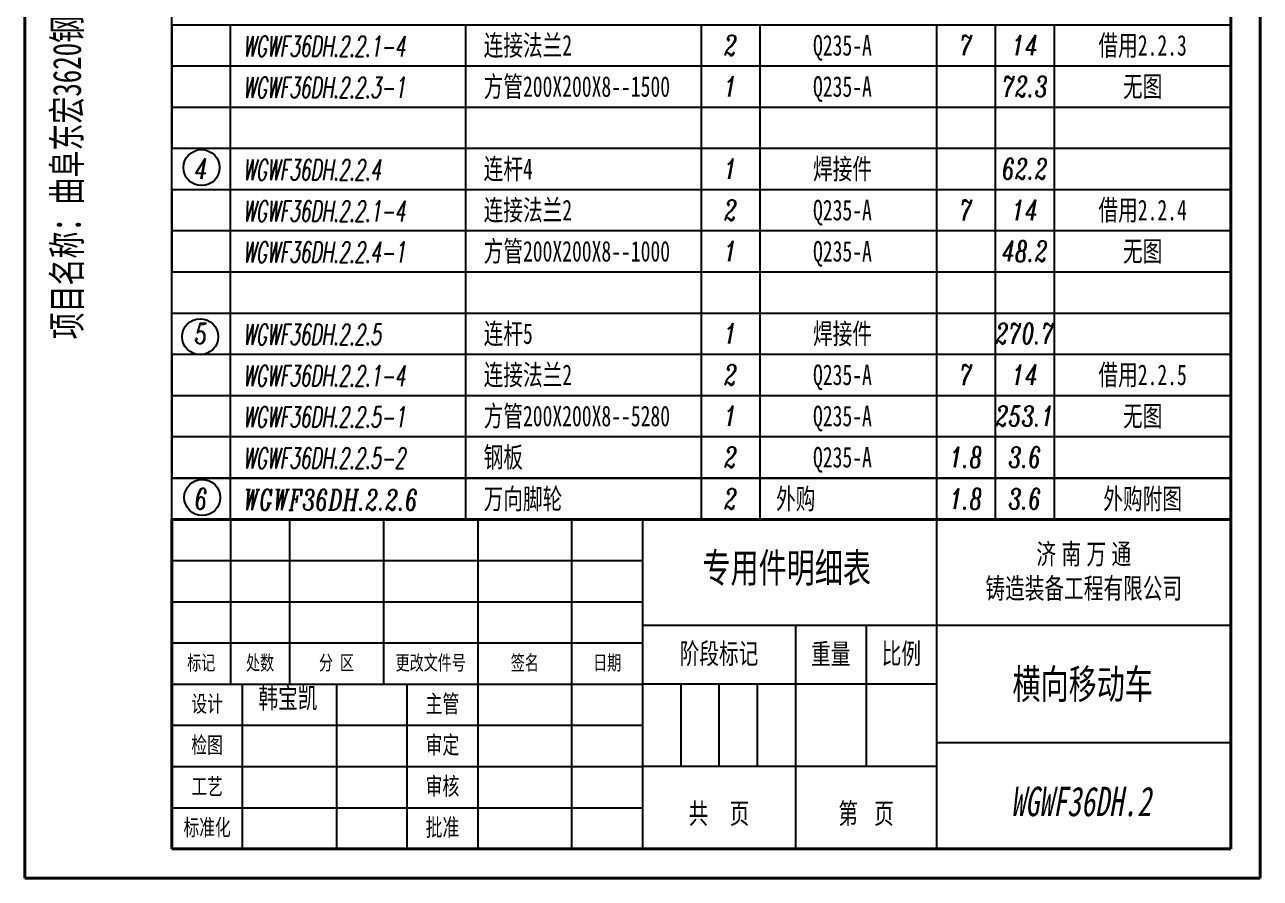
# Model space of a CAD drawing. Header units: millimetres. Extents: x 41246 to 169465, y -141938 to 36614.
# Drawn here: x 151200 to 156450, y -132359 to -128732 of the extents above; entities that cross this region are included whole.
import ezdxf
from ezdxf.enums import TextEntityAlignment as Align

# ---------------------------------------------------------------- set-up
doc = ezdxf.new("R2010")
doc.units = ezdxf.units.MM
doc.layers.add('$TD_AUDIT_GENERATED_(2C4)', color=7, linetype='Continuous', lineweight=40)
doc.layers.add('S', color=7, linetype='Continuous', lineweight=35)
for name, color, linetype in [('$TD_AUDIT_GENERATED_(2C5)', 4, 'Continuous'), ('$TD_AUDIT_GENERATED_(2C6)', 3, 'Continuous'), ('$TD_AUDIT_GENERATED_(800E)', 3, 'Continuous')]:
    doc.layers.add(name, color=color, linetype=linetype)
doc.styles.add('$TD_AUDIT_GENERATED_(2C7)', font='italic.shx', dxfattribs={"width": 0.7, "bigfont": 'AllInOneBig.shx'})
doc.styles.add('$TD_AUDIT_GENERATED_(2C8)', font='', dxfattribs={"width": 0.7})
doc.styles.get('$TD_AUDIT_GENERATED_(2C8)').set_extended_font_data('SimSun')

# ---------------------------------------------------------------- blocks, each defined once
blk = doc.blocks.new('$TD_AUDIT_GENERATED_(27F)')
at = {"layer": '$TD_AUDIT_GENERATED_(2C4)'}
for p, q in [((0, 56), (-180, 56)), ((-180, 56), (-180, 0))]:
    blk.add_line(p, q, dxfattribs=at)
at = {"layer": '$TD_AUDIT_GENERATED_(2C5)'}
for p, q in [((-170, 56), (-170, 28)), ((-160, 56), (-160, 28)), ((-144, 56), (-144, 28)), ((-128, 56), (-128, 0)), ((-112, 0), (-112, 56)), ((-100, 56), (-100, 0)), ((-50, 0), (-50, 56)), ((-180, 49), (-100, 49)), ((-180, 42), (-100, 42)), ((-100, 38), (-50, 38)), ((-74, 38), (-74, 0)), ((-62, 38), (-62, 14)), ((-50, 38), (0, 38)), ((-180, 35), (-100, 35)), ((-180, 28), (-100, 28)), ((-168, 0), (-168, 28)), ((-152, 28), (-152, 0)), ((-140, 0), (-140, 28)), ((-50, 28), (-100, 28)), ((-93.5, 28), (-93.5, 14)), ((-87, 28), (-87, 14)), ((-80.5, 28), (-80.5, 14)), ((-180, 21), (-100, 21)), ((0, 18), (-50, 18)), ((-180, 14), (-100, 14)), ((-50, 14), (-100, 14)), ((-50, 0), (-50, 9)), ((-180, 7), (-100, 7))]:
    blk.add_line(p, q, dxfattribs=at)
at = {"layer": '$TD_AUDIT_GENERATED_(2C5)', "attachment_point": 5, "style": '$TD_AUDIT_GENERATED_(2C8)'}
for s, insert, char_height, width in [('{\\f\uffbfﾬￌﾣﾤ_GB2312|b0|i0|c134|p49;济 南 万 通\\P铸造装备工程有限公司}', (-25, 47), 3.5, 50), ('{\\f\uffbfﾬￌﾣﾤ_GB2312|b0|i0|c134|p49;阶段标记}', (-87, 33), 3.5, 26), ('{\\f\uffbfﾬￌﾣﾤ_GB2312|b0|i0|c134|p49;重量}', (-68, 33), 3.5, 12), ('比例', (-56, 33), 3.5, 12), ('{\\f\uffbfﾬￌﾣﾤ_GB2312|b0|i0|c134|p49;标记}', (-175, 31.5), 2.5, 15), ('处数', (-165, 31.5), 2.5, 15), ('分 区', (-152, 31.5), 2.5, 15), ('{\\f\uffbfﾬￌﾣﾤ_GB2312|b0|i0|c134|p49;签名}', (-120, 31.5), 2.5, 15), ('{\\f\uffbfﾬￌﾣﾤ_GB2312|b0|i0|c134|p49;日期}', (-106, 31.5), 2.5, 15), ('{\\f\uffbfﾬￌﾣﾤ_GB2312|b0|i0|c134|p49;设计}', (-174, 24.5), 2.8, 10), ('{\\f\uffbfﾬￌﾣﾤ_GB2312|b0|i0|c134|p49;主管}', (-134, 24.5), 3, 10), ('{\\f\uffbfﾬￌﾣﾤ_GB2312|b0|i0|c134|p49;检图}', (-174, 17.5), 2.8, 10), ('{\\f\uffbfﾬￌﾣﾤ_GB2312|b0|i0|c134|p49;审定}', (-134, 17.5), 3, 10), ('{\\f\uffbfﾬￌﾣﾤ_GB2312|b0|i0|c134|p49;审核}', (-134, 10.5), 3, 10), ('{\\f\uffbfﾬￌﾣﾤ_GB2312|b0|i0|c134|p49;工艺}', (-174, 10.5), 2.8, 10), ('{\\f\uffbfﾬￌﾣﾤ_GB2312|b0|i0|c134|p49;共    页}', (-87, 5.82), 3.5, 26), ('{\\f\uffbfﾬￌﾣﾤ_GB2312|b0|i0|c134|p49;第   页}', (-62, 5.82), 3.5, 24), ('{\\fￋￎￌﾣﾤ|b0|i0|c134|p2;标准化}', (-174, 3.5), 2.8, 10), ('{\\f\uffbfﾬￌﾣﾤ_GB2312|b0|i0|c134|p49;批准}', (-134, 3.5), 3, 10)]:
    blk.add_mtext(s, dxfattribs=dict(at, insert=insert, char_height=char_height, width=width))
at = {"layer": '$TD_AUDIT_GENERATED_(2C5)', "insert": (-136, 31.5), "char_height": 2.5, "width": 15, "attachment_point": 5, "line_spacing_factor": 0.8, "style": '$TD_AUDIT_GENERATED_(2C8)'}
blk.add_mtext('{\\fￋￎￌﾣﾤ|b0|i0|c134|p2;更改文件号}', dxfattribs=at)
at = {"layer": '$TD_AUDIT_GENERATED_(2C5)', "style": '$TD_AUDIT_GENERATED_(2C8)', "width": 0.8, "flags": 8}
for tag, height, p in [('Q', 5, (-75.13, 47.19)), ('名称', 5, (-25.19, 28)), ('姓名', 3, (-159.93, 24.36)), ('DATA', 3, (-146.06, 24.09)), ('KG', 3.5, (-68.19, 21.34)), ('Y', 3.5, (-55.74, 20.78)), ('姓名', 3, (-159.93, 17.36)), ('DATA', 3, (-146.06, 17.09)), ('姓名', 3, (-119.93, 10.36)), ('DATA', 3, (-106.06, 10.09)), ('N', 7, (-25.47, 8.06)), ('Z', 3.5, (-87.28, 5.59)), ('X', 3.5, (-62.27, 5.8)), ('姓名', 3, (-119.93, 3.36)), ('DATA', 3, (-106.06, 3.09))]:
    blk.add_attdef(tag, text='', height=height, dxfattribs=at).set_placement(p, align=Align.MIDDLE_CENTER)
at = {"insert": (-165.27, 27.41), "char_height": 3.5, "width": 10.6759, "attachment_point": 1, "style": '$TD_AUDIT_GENERATED_(2C8)'}
blk.add_mtext('韩宝凯', dxfattribs=at)
blk = doc.blocks.new('$TD_AUDIT_GENERATED_(327E7)')
for p, q in [((0, 7), (180, 7)), ((0, 0), (0, 7)), ((10, 0), (10, 7)), ((50, 0), (50, 7)), ((90, 0), (90, 7)), ((100, 0), (100, 7)), ((130, 0), (130, 7)), ((140, 0), (140, 7)), ((150, 0), (150, 7)), ((180, 0), (180, 7)), ((0, 0), (180, 0))]:
    blk.add_line(p, q)
at = {"width": 0.7, "flags": 8}
for tag, style, p in [('1', '$TD_AUDIT_GENERATED_(2C7)', (5, 3.5)), ('4', '$TD_AUDIT_GENERATED_(2C7)', (95, 3.5)), ('6', '$TD_AUDIT_GENERATED_(2C7)', (135, 3.5)), ('7', '$TD_AUDIT_GENERATED_(2C7)', (145, 3.5)), ('8', '$TD_AUDIT_GENERATED_(2C8)', (165, 3.5))]:
    blk.add_attdef(tag, text='', height=3.5, dxfattribs=dict(at, style=style)).set_placement(p, align=Align.MIDDLE_CENTER)
at = {"color": 141, "flags": 8}
for tag, style, width, p in [('2', '$TD_AUDIT_GENERATED_(2C7)', 0.6, (13, 3.5)), ('3', '$TD_AUDIT_GENERATED_(2C8)', 0.7, (53, 3.5)), ('5', '$TD_AUDIT_GENERATED_(2C7)', 0.7, (103, 3.5))]:
    blk.add_attdef(tag, text='', height=3.5, dxfattribs=dict(at, style=style, width=width)).set_placement(p, align=Align.MIDDLE_LEFT)

msp = doc.modelspace()

# ---------------------------------------------------------------- linework, layer by layer
at = {"layer": '$TD_AUDIT_GENERATED_(2C4)'}
for p, q in [((151199.6, -124934.3), (151199.6, -132359.3)), ((156449.6, -124934.3), (156449.6, -132359.3)), ((156449.6, -124934.3), (156449.6, -132359.3)), ((156449.6, -124934.3), (156449.6, -132359.3)), ((156324.6, -125159.3), (156324.6, -132234.3)), ((156324.6, -132234.3), (151824.6, -132234.3)), ((156449.6, -132359.3), (151199.6, -132359.3))]:
    msp.add_line(p, q, dxfattribs=at)
at = {"layer": '$TD_AUDIT_GENERATED_(2C5)'}
for p, q in [((151824.6, -128734.3), (151824.6, -129259.3)), ((151824.6, -128734.3), (151824.6, -129259.3)), ((151824.6, -129434.3), (151824.6, -129784.3)), ((151824.6, -129434.3), (151824.6, -129784.3)), ((151824.5, -130134.3), (151824.5, -130659.3)), ((151824.5, -130134.3), (151824.5, -130659.3))]:
    msp.add_line(p, q, dxfattribs=at)
at = {"layer": '$TD_AUDIT_GENERATED_(2C6)'}
for p, q in [((151824.6, -130834.3), (151824.6, -125409.3)), ((156324.5, -130659.3), (156324.5, -130134.3))]:
    msp.add_line(p, q, dxfattribs=at)
at = {"layer": '$TD_AUDIT_GENERATED_(800E)'}
for centre in [(151951.2, -129339.7), (151944.8, -130058.1), (151954.1, -130741.5)]:
    msp.add_circle(centre, 76.6, dxfattribs=at)
at = {"layer": 'S'}
msp.add_line((156324.5, -128734.3), (156324.5, -129784.3), dxfattribs=at)

# ---------------------------------------------------------------- block references
at = {"layer": '$TD_AUDIT_GENERATED_(2C5)', "xscale": 25, "yscale": 25, "zscale": 25}
for p in [(151824.6, -129257.5), (151824.6, -129957.5), (151824.6, -130482.8), (151824.6, -130482.8), (151824.6, -130657.8), (151824.6, -130657.8), (151824.6, -130657.8), (151824.6, -130657.8), (151824.6, -130834.3)]:
    msp.add_blockref('$TD_AUDIT_GENERATED_(327E7)', p, dxfattribs=at)
at = {"layer": '$TD_AUDIT_GENERATED_(2C6)'}
ref = msp.add_blockref('$TD_AUDIT_GENERATED_(27F)', (156324.6, -132234.3), dxfattribs=dict(at, xscale=25, yscale=25, zscale=25))
ref.add_attrib('名称', '横向移动车', dxfattribs={"layer": '$TD_AUDIT_GENERATED_(2C5)', "height": 125, "style": '$TD_AUDIT_GENERATED_(2C8)', "oblique": 0.1745, "width": 0.7, "flags": 8}).set_placement((155694.7, -131534.3), align=Align.MIDDLE_CENTER)
ref.add_attrib('N', 'WGWF36DH.2', dxfattribs={"layer": '$TD_AUDIT_GENERATED_(2C5)', "height": 125, "style": '$TD_AUDIT_GENERATED_(2C8)', "oblique": 10, "width": 0.7, "flags": 8}).set_placement((155687.8, -132032.8), align=Align.MIDDLE_CENTER)
ref.add_attrib('材料', '专用件明细表', dxfattribs={"layer": '$TD_AUDIT_GENERATED_(2C5)', "height": 125, "style": '$TD_AUDIT_GENERATED_(2C8)', "oblique": 0.1745, "width": 0.7, "flags": 8}).set_placement((154437.2, -131040.2), align=Align.MIDDLE_CENTER)
at = {"layer": '$TD_AUDIT_GENERATED_(800E)'}
ref = msp.add_blockref('$TD_AUDIT_GENERATED_(327E7)', (151824.6, -128907.5), dxfattribs=dict(at, xscale=24.99987500061979, yscale=24.99987500061979, zscale=24.99987500061979))
ref.add_attrib('2', 'WGWF36DH.2.2.1-4', dxfattribs={"layer": '0', "color": 141, "height": 87.5, "style": '$TD_AUDIT_GENERATED_(2C7)', "width": 0.6, "flags": 8}).set_placement((152127.7, -128824.2), align=Align.MIDDLE_LEFT)
ref.add_attrib('3', '连接法兰2', dxfattribs={"layer": '0', "color": 141, "height": 87.5, "style": '$TD_AUDIT_GENERATED_(2C8)', "width": 0.7, "flags": 8}).set_placement((153149.6, -128820), align=Align.MIDDLE_LEFT)
ref.add_attrib('4', '2', dxfattribs={"layer": '0', "height": 87.5, "style": '$TD_AUDIT_GENERATED_(2C7)', "width": 0.7, "flags": 8}).set_placement((154199.6, -128820), align=Align.MIDDLE_CENTER)
ref.add_attrib('5', 'Q235-A', dxfattribs={"layer": '0', "color": 141, "height": 87.5, "style": '$TD_AUDIT_GENERATED_(2C8)', "width": 0.7, "flags": 8}).set_placement((154549.1, -128820), align=Align.MIDDLE_LEFT)
ref.add_attrib('6', '7', dxfattribs={"layer": '0', "height": 87.5, "style": '$TD_AUDIT_GENERATED_(2C7)', "width": 0.7, "flags": 8}).set_placement((155199.6, -128820), align=Align.MIDDLE_CENTER)
ref.add_attrib('7', '14', dxfattribs={"layer": '0', "height": 87.5, "style": '$TD_AUDIT_GENERATED_(2C7)', "width": 0.7, "flags": 8}).set_placement((155449.6, -128820), align=Align.MIDDLE_CENTER)
ref.add_attrib('8', '借用2.2.3', dxfattribs={"layer": '0', "height": 87.5, "style": '$TD_AUDIT_GENERATED_(2C8)', "width": 0.7, "flags": 8}).set_placement((155949.6, -128820), align=Align.MIDDLE_CENTER)
ref = msp.add_blockref('$TD_AUDIT_GENERATED_(327E7)', (151824.6, -129082.5), dxfattribs=dict(at, xscale=24.99987500061979, yscale=24.99987500061979, zscale=24.99987500061979))
ref.add_attrib('2', 'WGWF36DH.2.2.3-1', dxfattribs={"layer": '0', "color": 141, "height": 87.5, "style": '$TD_AUDIT_GENERATED_(2C7)', "width": 0.6, "flags": 8}).set_placement((152127.7, -128999.2), align=Align.MIDDLE_LEFT)
ref.add_attrib('3', '方管200X200X8--1500', dxfattribs={"layer": '0', "color": 141, "height": 87.5, "style": '$TD_AUDIT_GENERATED_(2C8)', "width": 0.7, "flags": 8}).set_placement((153149.6, -128995), align=Align.MIDDLE_LEFT)
ref.add_attrib('4', '1', dxfattribs={"layer": '0', "height": 87.5, "style": '$TD_AUDIT_GENERATED_(2C7)', "width": 0.7, "flags": 8}).set_placement((154199.6, -128995), align=Align.MIDDLE_CENTER)
ref.add_attrib('5', 'Q235-A', dxfattribs={"layer": '0', "color": 141, "height": 87.5, "style": '$TD_AUDIT_GENERATED_(2C8)', "width": 0.7, "flags": 8}).set_placement((154549.1, -128995), align=Align.MIDDLE_LEFT)
ref.add_attrib('7', '72.3', dxfattribs={"layer": '0', "height": 87.5, "style": '$TD_AUDIT_GENERATED_(2C7)', "width": 0.7, "flags": 8}).set_placement((155449.6, -128995), align=Align.MIDDLE_CENTER)
ref.add_attrib('8', '无图', dxfattribs={"layer": '0', "height": 87.5, "style": '$TD_AUDIT_GENERATED_(2C8)', "width": 0.7, "flags": 8}).set_placement((155949.6, -128995), align=Align.MIDDLE_CENTER)
ref = msp.add_blockref('$TD_AUDIT_GENERATED_(327E7)', (151824.6, -129432.5), dxfattribs=dict(at, xscale=24.99987500061979, yscale=24.99987500061979, zscale=24.99987500061979))
ref.add_attrib('1', '4', dxfattribs={"layer": '0', "height": 87.5, "style": '$TD_AUDIT_GENERATED_(2C7)', "width": 0.7, "flags": 8}).set_placement((151949.6, -129345), align=Align.MIDDLE_CENTER)
ref.add_attrib('2', 'WGWF36DH.2.2.4', dxfattribs={"layer": '0', "color": 141, "height": 87.5, "style": '$TD_AUDIT_GENERATED_(2C7)', "width": 0.6, "flags": 8}).set_placement((152127.7, -129349.2), align=Align.MIDDLE_LEFT)
ref.add_attrib('3', '连杆4', dxfattribs={"layer": '0', "color": 141, "height": 87.5, "style": '$TD_AUDIT_GENERATED_(2C8)', "width": 0.7, "flags": 8}).set_placement((153149.6, -129345), align=Align.MIDDLE_LEFT)
ref.add_attrib('4', '1', dxfattribs={"layer": '0', "height": 87.5, "style": '$TD_AUDIT_GENERATED_(2C7)', "width": 0.7, "flags": 8}).set_placement((154199.6, -129345), align=Align.MIDDLE_CENTER)
ref.add_attrib('5', '焊接件', dxfattribs={"layer": '0', "color": 141, "height": 87.5, "style": '$TD_AUDIT_GENERATED_(2C8)', "width": 0.7, "flags": 8}).set_placement((154549.1, -129345), align=Align.MIDDLE_LEFT)
ref.add_attrib('7', '62.2', dxfattribs={"layer": '0', "height": 87.5, "style": '$TD_AUDIT_GENERATED_(2C7)', "width": 0.7, "flags": 8}).set_placement((155449.6, -129345), align=Align.MIDDLE_CENTER)
ref = msp.add_blockref('$TD_AUDIT_GENERATED_(327E7)', (151824.6, -129607.5), dxfattribs=dict(at, xscale=24.99987500061979, yscale=24.99987500061979, zscale=24.99987500061979))
ref.add_attrib('2', 'WGWF36DH.2.2.1-4', dxfattribs={"layer": '0', "color": 141, "height": 87.5, "style": '$TD_AUDIT_GENERATED_(2C7)', "width": 0.6, "flags": 8}).set_placement((152127.7, -129524.2), align=Align.MIDDLE_LEFT)
ref.add_attrib('3', '连接法兰2', dxfattribs={"layer": '0', "color": 141, "height": 87.5, "style": '$TD_AUDIT_GENERATED_(2C8)', "width": 0.7, "flags": 8}).set_placement((153149.6, -129520), align=Align.MIDDLE_LEFT)
ref.add_attrib('4', '2', dxfattribs={"layer": '0', "height": 87.5, "style": '$TD_AUDIT_GENERATED_(2C7)', "width": 0.7, "flags": 8}).set_placement((154199.6, -129520), align=Align.MIDDLE_CENTER)
ref.add_attrib('5', 'Q235-A', dxfattribs={"layer": '0', "color": 141, "height": 87.5, "style": '$TD_AUDIT_GENERATED_(2C8)', "width": 0.7, "flags": 8}).set_placement((154549.1, -129520), align=Align.MIDDLE_LEFT)
ref.add_attrib('6', '7', dxfattribs={"layer": '0', "height": 87.5, "style": '$TD_AUDIT_GENERATED_(2C7)', "width": 0.7, "flags": 8}).set_placement((155199.6, -129520), align=Align.MIDDLE_CENTER)
ref.add_attrib('7', '14', dxfattribs={"layer": '0', "height": 87.5, "style": '$TD_AUDIT_GENERATED_(2C7)', "width": 0.7, "flags": 8}).set_placement((155449.6, -129520), align=Align.MIDDLE_CENTER)
ref.add_attrib('8', '借用2.2.4', dxfattribs={"layer": '0', "height": 87.5, "style": '$TD_AUDIT_GENERATED_(2C8)', "width": 0.7, "flags": 8}).set_placement((155949.6, -129520), align=Align.MIDDLE_CENTER)
ref = msp.add_blockref('$TD_AUDIT_GENERATED_(327E7)', (151824.6, -129782.5), dxfattribs=dict(at, xscale=24.99987500061979, yscale=24.99987500061979, zscale=24.99987500061979))
ref.add_attrib('2', 'WGWF36DH.2.2.4-1', dxfattribs={"layer": '0', "color": 141, "height": 87.5, "style": '$TD_AUDIT_GENERATED_(2C7)', "width": 0.6, "flags": 8}).set_placement((152127.7, -129699.2), align=Align.MIDDLE_LEFT)
ref.add_attrib('3', '方管200X200X8--1000', dxfattribs={"layer": '0', "color": 141, "height": 87.5, "style": '$TD_AUDIT_GENERATED_(2C8)', "width": 0.7, "flags": 8}).set_placement((153149.6, -129695), align=Align.MIDDLE_LEFT)
ref.add_attrib('4', '1', dxfattribs={"layer": '0', "height": 87.5, "style": '$TD_AUDIT_GENERATED_(2C7)', "width": 0.7, "flags": 8}).set_placement((154199.6, -129695), align=Align.MIDDLE_CENTER)
ref.add_attrib('5', 'Q235-A', dxfattribs={"layer": '0', "color": 141, "height": 87.5, "style": '$TD_AUDIT_GENERATED_(2C8)', "width": 0.7, "flags": 8}).set_placement((154549.1, -129695), align=Align.MIDDLE_LEFT)
ref.add_attrib('7', '48.2', dxfattribs={"layer": '0', "height": 87.5, "style": '$TD_AUDIT_GENERATED_(2C7)', "width": 0.7, "flags": 8}).set_placement((155449.6, -129695), align=Align.MIDDLE_CENTER)
ref.add_attrib('8', '无图', dxfattribs={"layer": '0', "height": 87.5, "style": '$TD_AUDIT_GENERATED_(2C8)', "width": 0.7, "flags": 8}).set_placement((155949.6, -129695), align=Align.MIDDLE_CENTER)
ref = msp.add_blockref('$TD_AUDIT_GENERATED_(327E7)', (151824.6, -130132.5), dxfattribs=dict(at, xscale=24.99987500061979, yscale=24.99987500061979, zscale=24.99987500061979))
ref.add_attrib('1', '5', dxfattribs={"layer": '0', "height": 87.5, "style": '$TD_AUDIT_GENERATED_(2C7)', "width": 0.7, "flags": 8}).set_placement((151949.6, -130045), align=Align.MIDDLE_CENTER)
ref.add_attrib('2', 'WGWF36DH.2.2.5', dxfattribs={"layer": '0', "color": 141, "height": 87.5, "style": '$TD_AUDIT_GENERATED_(2C7)', "width": 0.6, "flags": 8}).set_placement((152127.7, -130049.2), align=Align.MIDDLE_LEFT)
ref.add_attrib('3', '连杆5', dxfattribs={"layer": '0', "color": 141, "height": 87.5, "style": '$TD_AUDIT_GENERATED_(2C8)', "width": 0.7, "flags": 8}).set_placement((153149.6, -130045), align=Align.MIDDLE_LEFT)
ref.add_attrib('4', '1', dxfattribs={"layer": '0', "height": 87.5, "style": '$TD_AUDIT_GENERATED_(2C7)', "width": 0.7, "flags": 8}).set_placement((154199.6, -130045), align=Align.MIDDLE_CENTER)
ref.add_attrib('5', '焊接件', dxfattribs={"layer": '0', "color": 141, "height": 87.5, "style": '$TD_AUDIT_GENERATED_(2C8)', "width": 0.7, "flags": 8}).set_placement((154549.1, -130045), align=Align.MIDDLE_LEFT)
ref.add_attrib('7', '270.7', dxfattribs={"layer": '0', "height": 87.5, "style": '$TD_AUDIT_GENERATED_(2C7)', "width": 0.7, "flags": 8}).set_placement((155449.6, -130045), align=Align.MIDDLE_CENTER)
ref = msp.add_blockref('$TD_AUDIT_GENERATED_(327E7)', (151824.6, -130307.5), dxfattribs=dict(at, xscale=24.99987500061979, yscale=24.99987500061979, zscale=24.99987500061979))
ref.add_attrib('2', 'WGWF36DH.2.2.1-4', dxfattribs={"layer": '0', "color": 141, "height": 87.5, "style": '$TD_AUDIT_GENERATED_(2C7)', "width": 0.6, "flags": 8}).set_placement((152127.7, -130224.2), align=Align.MIDDLE_LEFT)
ref.add_attrib('3', '连接法兰2', dxfattribs={"layer": '0', "color": 141, "height": 87.5, "style": '$TD_AUDIT_GENERATED_(2C8)', "width": 0.7, "flags": 8}).set_placement((153149.6, -130220), align=Align.MIDDLE_LEFT)
ref.add_attrib('4', '2', dxfattribs={"layer": '0', "height": 87.5, "style": '$TD_AUDIT_GENERATED_(2C7)', "width": 0.7, "flags": 8}).set_placement((154199.6, -130220), align=Align.MIDDLE_CENTER)
ref.add_attrib('5', 'Q235-A', dxfattribs={"layer": '0', "color": 141, "height": 87.5, "style": '$TD_AUDIT_GENERATED_(2C8)', "width": 0.7, "flags": 8}).set_placement((154549.1, -130220), align=Align.MIDDLE_LEFT)
ref.add_attrib('6', '7', dxfattribs={"layer": '0', "height": 87.5, "style": '$TD_AUDIT_GENERATED_(2C7)', "width": 0.7, "flags": 8}).set_placement((155199.6, -130220), align=Align.MIDDLE_CENTER)
ref.add_attrib('7', '14', dxfattribs={"layer": '0', "height": 87.5, "style": '$TD_AUDIT_GENERATED_(2C7)', "width": 0.7, "flags": 8}).set_placement((155449.6, -130220), align=Align.MIDDLE_CENTER)
ref.add_attrib('8', '借用2.2.5', dxfattribs={"layer": '0', "height": 87.5, "style": '$TD_AUDIT_GENERATED_(2C8)', "width": 0.7, "flags": 8}).set_placement((155949.6, -130220), align=Align.MIDDLE_CENTER)
ref = msp.add_blockref('$TD_AUDIT_GENERATED_(327E7)', (151824.6, -130482.5), dxfattribs=dict(at, xscale=24.99987500061979, yscale=24.99987500061979, zscale=24.99987500061979))
ref.add_attrib('2', 'WGWF36DH.2.2.5-1', dxfattribs={"layer": '0', "color": 141, "height": 87.5, "style": '$TD_AUDIT_GENERATED_(2C7)', "width": 0.6, "flags": 8}).set_placement((152127.7, -130399.2), align=Align.MIDDLE_LEFT)
ref.add_attrib('3', '方管200X200X8--5280', dxfattribs={"layer": '0', "color": 141, "height": 87.5, "style": '$TD_AUDIT_GENERATED_(2C8)', "width": 0.7, "flags": 8}).set_placement((153149.6, -130395), align=Align.MIDDLE_LEFT)
ref.add_attrib('4', '1', dxfattribs={"layer": '0', "height": 87.5, "style": '$TD_AUDIT_GENERATED_(2C7)', "width": 0.7, "flags": 8}).set_placement((154199.6, -130395), align=Align.MIDDLE_CENTER)
ref.add_attrib('5', 'Q235-A', dxfattribs={"layer": '0', "color": 141, "height": 87.5, "style": '$TD_AUDIT_GENERATED_(2C8)', "width": 0.7, "flags": 8}).set_placement((154549.1, -130395), align=Align.MIDDLE_LEFT)
ref.add_attrib('7', '253.1', dxfattribs={"layer": '0', "height": 87.5, "style": '$TD_AUDIT_GENERATED_(2C7)', "width": 0.7, "flags": 8}).set_placement((155449.6, -130395), align=Align.MIDDLE_CENTER)
ref.add_attrib('8', '无图', dxfattribs={"layer": '0', "height": 87.5, "style": '$TD_AUDIT_GENERATED_(2C8)', "width": 0.7, "flags": 8}).set_placement((155949.6, -130395), align=Align.MIDDLE_CENTER)
ref = msp.add_blockref('$TD_AUDIT_GENERATED_(327E7)', (151824.6, -130657.5), dxfattribs=dict(at, xscale=24.99987500061979, yscale=24.99987500061979, zscale=24.99987500061979))
ref.add_attrib('2', 'WGWF36DH.2.2.5-2', dxfattribs={"layer": '0', "color": 141, "height": 87.5, "style": '$TD_AUDIT_GENERATED_(2C7)', "width": 0.6, "flags": 8}).set_placement((152127.7, -130574.2), align=Align.MIDDLE_LEFT)
ref.add_attrib('3', '钢板', dxfattribs={"layer": '0', "color": 141, "height": 87.5, "style": '$TD_AUDIT_GENERATED_(2C8)', "width": 0.7, "flags": 8}).set_placement((153149.6, -130570), align=Align.MIDDLE_LEFT)
ref.add_attrib('4', '2', dxfattribs={"layer": '0', "height": 87.5, "style": '$TD_AUDIT_GENERATED_(2C7)', "width": 0.7, "flags": 8}).set_placement((154199.6, -130570), align=Align.MIDDLE_CENTER)
ref.add_attrib('5', 'Q235-A', dxfattribs={"layer": '0', "color": 141, "height": 87.5, "style": '$TD_AUDIT_GENERATED_(2C8)', "width": 0.7, "flags": 8}).set_placement((154549.1, -130570), align=Align.MIDDLE_LEFT)
ref.add_attrib('6', '1.8', dxfattribs={"layer": '0', "height": 87.5, "style": '$TD_AUDIT_GENERATED_(2C7)', "width": 0.7, "flags": 8}).set_placement((155199.6, -130570), align=Align.MIDDLE_CENTER)
ref.add_attrib('7', '3.6', dxfattribs={"layer": '0', "height": 87.5, "style": '$TD_AUDIT_GENERATED_(2C7)', "width": 0.7, "flags": 8}).set_placement((155449.6, -130570), align=Align.MIDDLE_CENTER)
ref = msp.add_blockref('$TD_AUDIT_GENERATED_(327E7)', (151824.6, -130834.3), dxfattribs=dict(at, xscale=24.99987500061979, yscale=24.99987500061979, zscale=24.99987500061979))
ref.add_attrib('1', '6', dxfattribs={"layer": '0', "height": 87.5, "style": '$TD_AUDIT_GENERATED_(2C7)', "width": 0.7, "flags": 8}).set_placement((151949.6, -130746.8), align=Align.MIDDLE_CENTER)
ref.add_attrib('2', 'WGWF36DH.2.2.6', dxfattribs={"layer": '0', "color": 141, "height": 87.5, "style": '$TD_AUDIT_GENERATED_(2C7)', "width": 0.7, "flags": 8}).set_placement((152127.7, -130751), align=Align.MIDDLE_LEFT)
ref.add_attrib('3', '万向脚轮', dxfattribs={"layer": '0', "color": 141, "height": 87.5, "style": '$TD_AUDIT_GENERATED_(2C8)', "width": 0.7, "flags": 8}).set_placement((153149.6, -130746.8), align=Align.MIDDLE_LEFT)
ref.add_attrib('4', '2', dxfattribs={"layer": '0', "height": 87.5, "style": '$TD_AUDIT_GENERATED_(2C7)', "width": 0.7, "flags": 8}).set_placement((154199.6, -130746.8), align=Align.MIDDLE_CENTER)
ref.add_attrib('5', '外购', dxfattribs={"layer": '0', "color": 141, "height": 87.5, "style": '$TD_AUDIT_GENERATED_(2C8)', "width": 0.7, "flags": 8}).set_placement((154392.1, -130746.8), align=Align.MIDDLE_LEFT)
ref.add_attrib('6', '1.8', dxfattribs={"layer": '0', "height": 87.5, "style": '$TD_AUDIT_GENERATED_(2C7)', "width": 0.7, "flags": 8}).set_placement((155199.6, -130746.8), align=Align.MIDDLE_CENTER)
ref.add_attrib('7', '3.6', dxfattribs={"layer": '0', "height": 87.5, "style": '$TD_AUDIT_GENERATED_(2C7)', "width": 0.7, "flags": 8}).set_placement((155449.6, -130746.8), align=Align.MIDDLE_CENTER)
ref.add_attrib('8', '外购附图', dxfattribs={"layer": '0', "height": 87.5, "style": '$TD_AUDIT_GENERATED_(2C8)', "width": 0.7, "flags": 8}).set_placement((155949.6, -130746.8), align=Align.MIDDLE_CENTER)

# ---------------------------------------------------------------- texts
at = {"layer": '$TD_AUDIT_GENERATED_(2C6)', "insert": (151318.9, -130755.2), "char_height": 178.078, "width": 7479.78, "attachment_point": 1, "rotation": 90, "style": '$TD_AUDIT_GENERATED_(2C8)'}
msp.add_mtext('{\\H0.6739x;            项目名称：曲阜东宏3620钢管防腐铺机             合同号：WS24-19 项目代号：WGWF36DH}', dxfattribs=at)

doc.saveas('drawing.dxf')
